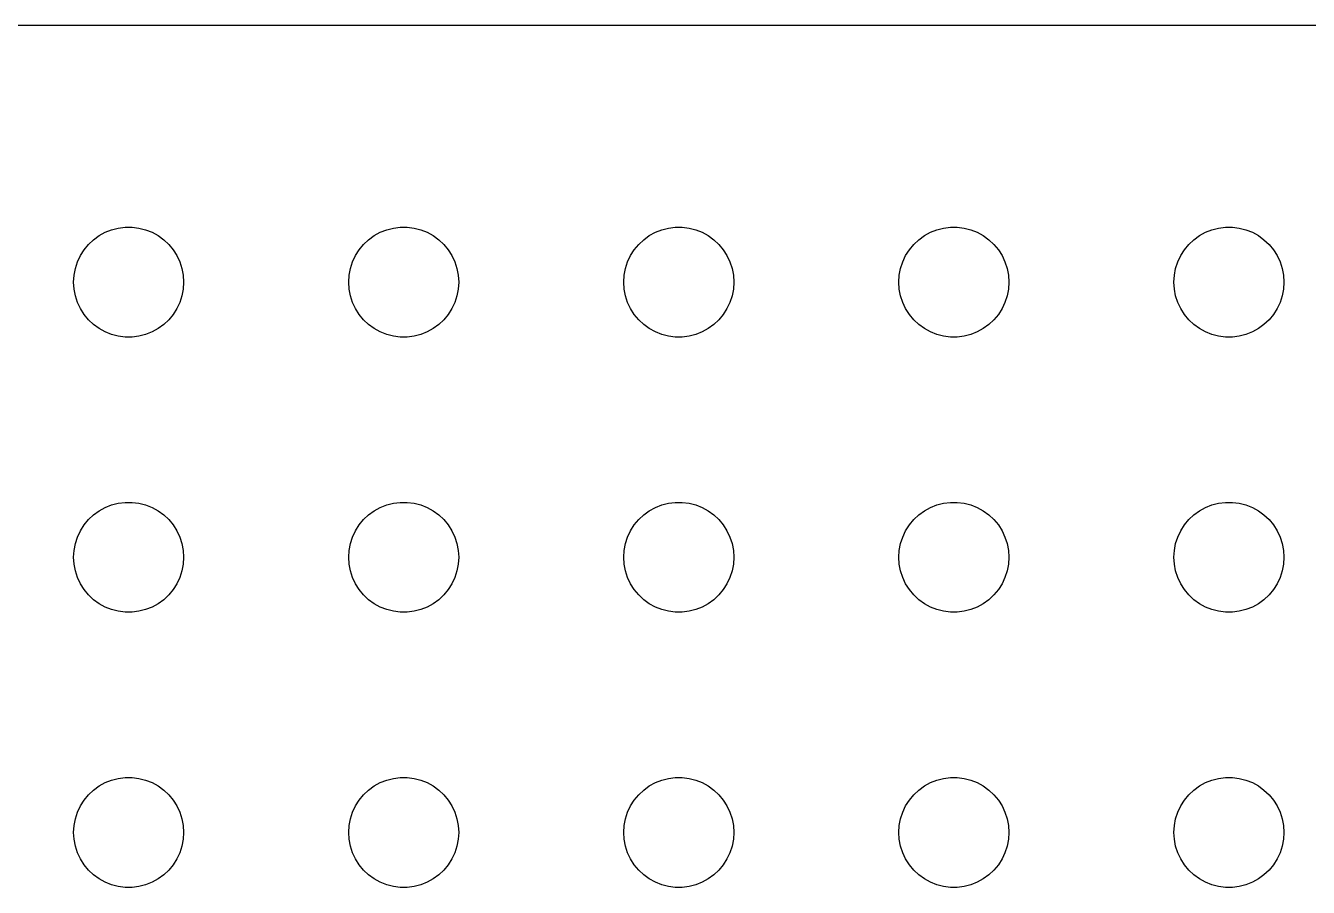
# Model space of a CAD drawing. Header units: metres. Extents: x -134 to 134, y 518 to 1078.
# Drawn here: x -70.31 to -35.33, y 826.5 to 849.99 of the extents above; entities that cross this region are included whole.
import ezdxf

# ---------------------------------------------------------------- set-up
doc = ezdxf.new("R2010")
doc.units = ezdxf.units.M

msp = doc.modelspace()

# ---------------------------------------------------------------- linework, layer by layer
for p, q in [((129.814, 849.99), (-129.814, 849.99)), ((-68.4561, 844.156), (-68.3037, 844.266)), ((-68.3037, 844.266), (-68.1387, 844.357)), ((-68.1387, 844.357), (-67.9635, 844.427)), ((-67.9635, 844.427), (-67.7811, 844.473)), ((-67.7811, 844.473), (-67.5942, 844.497)), ((-67.5942, 844.497), (-67.4058, 844.497)), ((-67.4058, 844.497), (-67.2189, 844.473)), ((-67.2189, 844.473), (-67.0365, 844.427)), ((-67.0365, 844.427), (-66.8613, 844.357)), ((-66.8613, 844.357), (-66.6963, 844.266)), ((-66.6963, 844.266), (-66.5439, 844.156)), ((-60.9561, 844.156), (-60.8037, 844.266)), ((-60.8037, 844.266), (-60.6387, 844.357)), ((-60.6387, 844.357), (-60.4635, 844.427)), ((-60.4635, 844.427), (-60.2811, 844.473)), ((-60.2811, 844.473), (-60.0942, 844.497)), ((-60.0942, 844.497), (-59.9058, 844.497)), ((-59.9058, 844.497), (-59.7189, 844.473)), ((-59.7189, 844.473), (-59.5365, 844.427)), ((-59.5365, 844.427), (-59.3613, 844.357)), ((-59.3613, 844.357), (-59.1963, 844.266)), ((-59.1963, 844.266), (-59.0439, 844.156)), ((-53.4561, 844.156), (-53.3037, 844.266)), ((-53.3037, 844.266), (-53.1387, 844.357)), ((-53.1387, 844.357), (-52.9635, 844.427)), ((-52.9635, 844.427), (-52.7811, 844.473)), ((-52.7811, 844.473), (-52.5942, 844.497)), ((-52.5942, 844.497), (-52.4058, 844.497)), ((-52.4058, 844.497), (-52.2189, 844.473)), ((-52.2189, 844.473), (-52.0365, 844.427)), ((-52.0365, 844.427), (-51.8613, 844.357)), ((-51.8613, 844.357), (-51.6963, 844.266)), ((-51.6963, 844.266), (-51.5439, 844.156)), ((-45.9561, 844.156), (-45.8037, 844.266)), ((-45.8037, 844.266), (-45.6387, 844.357)), ((-45.6387, 844.357), (-45.4635, 844.427)), ((-45.4635, 844.427), (-45.2811, 844.473)), ((-45.2811, 844.473), (-45.0942, 844.497)), ((-45.0942, 844.497), (-44.9058, 844.497)), ((-44.9058, 844.497), (-44.7189, 844.473)), ((-44.7189, 844.473), (-44.5365, 844.427)), ((-44.5365, 844.427), (-44.3613, 844.357)), ((-44.3613, 844.357), (-44.1963, 844.266)), ((-44.1963, 844.266), (-44.0439, 844.156)), ((-38.4561, 844.156), (-38.3037, 844.266)), ((-38.3037, 844.266), (-38.1387, 844.357)), ((-38.1387, 844.357), (-37.9635, 844.427)), ((-37.9635, 844.427), (-37.7811, 844.473)), ((-37.7811, 844.473), (-37.5942, 844.497)), ((-37.5942, 844.497), (-37.4058, 844.497)), ((-37.4058, 844.497), (-37.2189, 844.473)), ((-37.2189, 844.473), (-37.0365, 844.427)), ((-37.0365, 844.427), (-36.8613, 844.357)), ((-36.8613, 844.357), (-36.6963, 844.266)), ((-36.6963, 844.266), (-36.5439, 844.156)), ((-68.7135, 843.882), (-68.5934, 844.027)), ((-68.5934, 844.027), (-68.4561, 844.156)), ((-66.5439, 844.156), (-66.4065, 844.027)), ((-66.4065, 844.027), (-66.2865, 843.882)), ((-61.2135, 843.882), (-61.0934, 844.027)), ((-61.0934, 844.027), (-60.9561, 844.156)), ((-59.0439, 844.156), (-58.9065, 844.027)), ((-58.9065, 844.027), (-58.7865, 843.882)), ((-53.7135, 843.882), (-53.5934, 844.027)), ((-53.5934, 844.027), (-53.4561, 844.156)), ((-51.5439, 844.156), (-51.4065, 844.027)), ((-51.4065, 844.027), (-51.2865, 843.882)), ((-46.2135, 843.882), (-46.0934, 844.027)), ((-46.0934, 844.027), (-45.9561, 844.156)), ((-44.0439, 844.156), (-43.9065, 844.027)), ((-43.9065, 844.027), (-43.7865, 843.882)), ((-38.7135, 843.882), (-38.5934, 844.027)), ((-38.5934, 844.027), (-38.4561, 844.156)), ((-36.5439, 844.156), (-36.4065, 844.027)), ((-36.4065, 844.027), (-36.2865, 843.882)), ((-68.9529, 843.373), (-68.8947, 843.552)), ((-68.8947, 843.552), (-68.8145, 843.723)), ((-68.8145, 843.723), (-68.7135, 843.882)), ((-66.2865, 843.882), (-66.1855, 843.723)), ((-66.1855, 843.723), (-66.1053, 843.552)), ((-66.1053, 843.552), (-66.0471, 843.373)), ((-61.4529, 843.373), (-61.3947, 843.552)), ((-61.3947, 843.552), (-61.3145, 843.723)), ((-61.3145, 843.723), (-61.2135, 843.882)), ((-58.7865, 843.882), (-58.6855, 843.723)), ((-58.6855, 843.723), (-58.6053, 843.552)), ((-58.6053, 843.552), (-58.5471, 843.373)), ((-53.9529, 843.373), (-53.8947, 843.552)), ((-53.8947, 843.552), (-53.8145, 843.723)), ((-53.8145, 843.723), (-53.7135, 843.882)), ((-51.2865, 843.882), (-51.1855, 843.723)), ((-51.1855, 843.723), (-51.1053, 843.552)), ((-51.1053, 843.552), (-51.0471, 843.373)), ((-46.4529, 843.373), (-46.3947, 843.552)), ((-46.3947, 843.552), (-46.3145, 843.723)), ((-46.3145, 843.723), (-46.2135, 843.882)), ((-43.7865, 843.882), (-43.6855, 843.723)), ((-43.6855, 843.723), (-43.6053, 843.552)), ((-43.6053, 843.552), (-43.5471, 843.373)), ((-38.9529, 843.373), (-38.8947, 843.552)), ((-38.8947, 843.552), (-38.8145, 843.723)), ((-38.8145, 843.723), (-38.7135, 843.882)), ((-36.2865, 843.882), (-36.1855, 843.723)), ((-36.1855, 843.723), (-36.1053, 843.552)), ((-36.1053, 843.552), (-36.0471, 843.373)), ((-68.9882, 843.188), (-68.9529, 843.373)), ((-66.0471, 843.373), (-66.0118, 843.188)), ((-61.4882, 843.188), (-61.4529, 843.373)), ((-58.5471, 843.373), (-58.5118, 843.188)), ((-53.9882, 843.188), (-53.9529, 843.373)), ((-51.0471, 843.373), (-51.0118, 843.188)), ((-46.4882, 843.188), (-46.4529, 843.373)), ((-43.5471, 843.373), (-43.5118, 843.188)), ((-38.9882, 843.188), (-38.9529, 843.373)), ((-36.0471, 843.373), (-36.0118, 843.188)), ((-69, 843), (-68.9882, 843.188)), ((-68.9882, 842.812), (-69, 843)), ((-66.0118, 843.188), (-66, 843)), ((-66, 843), (-66.0118, 842.812)), ((-61.5, 843), (-61.4882, 843.188)), ((-61.4882, 842.812), (-61.5, 843)), ((-58.5118, 843.188), (-58.5, 843)), ((-58.5, 843), (-58.5118, 842.812)), ((-54, 843), (-53.9882, 843.188)), ((-53.9882, 842.812), (-54, 843)), ((-51.0118, 843.188), (-51, 843)), ((-51, 843), (-51.0118, 842.812)), ((-46.5, 843), (-46.4882, 843.188)), ((-46.4882, 842.812), (-46.5, 843)), ((-43.5118, 843.188), (-43.5, 843)), ((-43.5, 843), (-43.5118, 842.812)), ((-39, 843), (-38.9882, 843.188)), ((-38.9882, 842.812), (-39, 843)), ((-36.0118, 843.188), (-36, 843)), ((-36, 843), (-36.0118, 842.812)), ((-68.9529, 842.627), (-68.9882, 842.812)), ((-68.8947, 842.448), (-68.9529, 842.627)), ((-66.0471, 842.627), (-66.1053, 842.448)), ((-66.0118, 842.812), (-66.0471, 842.627)), ((-61.4529, 842.627), (-61.4882, 842.812)), ((-61.3947, 842.448), (-61.4529, 842.627)), ((-58.5471, 842.627), (-58.6053, 842.448)), ((-58.5118, 842.812), (-58.5471, 842.627)), ((-53.9529, 842.627), (-53.9882, 842.812)), ((-53.8947, 842.448), (-53.9529, 842.627)), ((-51.0471, 842.627), (-51.1053, 842.448)), ((-51.0118, 842.812), (-51.0471, 842.627)), ((-46.4529, 842.627), (-46.4882, 842.812)), ((-46.3947, 842.448), (-46.4529, 842.627)), ((-43.5471, 842.627), (-43.6053, 842.448)), ((-43.5118, 842.812), (-43.5471, 842.627)), ((-38.9529, 842.627), (-38.9882, 842.812)), ((-38.8947, 842.448), (-38.9529, 842.627)), ((-36.0471, 842.627), (-36.1053, 842.448)), ((-36.0118, 842.812), (-36.0471, 842.627)), ((-68.8145, 842.277), (-68.8947, 842.448)), ((-68.7135, 842.118), (-68.8145, 842.277)), ((-66.1855, 842.277), (-66.2865, 842.118)), ((-66.1053, 842.448), (-66.1855, 842.277)), ((-61.3145, 842.277), (-61.3947, 842.448)), ((-61.2135, 842.118), (-61.3145, 842.277)), ((-58.6855, 842.277), (-58.7865, 842.118)), ((-58.6053, 842.448), (-58.6855, 842.277)), ((-53.8145, 842.277), (-53.8947, 842.448)), ((-53.7135, 842.118), (-53.8145, 842.277)), ((-51.1855, 842.277), (-51.2865, 842.118)), ((-51.1053, 842.448), (-51.1855, 842.277)), ((-46.3145, 842.277), (-46.3947, 842.448)), ((-46.2135, 842.118), (-46.3145, 842.277)), ((-43.6855, 842.277), (-43.7865, 842.118)), ((-43.6053, 842.448), (-43.6855, 842.277)), ((-38.8145, 842.277), (-38.8947, 842.448)), ((-38.7135, 842.118), (-38.8145, 842.277)), ((-36.1855, 842.277), (-36.2865, 842.118)), ((-36.1053, 842.448), (-36.1855, 842.277)), ((-68.5934, 841.973), (-68.7135, 842.118)), ((-68.4561, 841.844), (-68.5934, 841.973)), ((-68.3037, 841.734), (-68.4561, 841.844)), ((-66.5439, 841.844), (-66.6963, 841.734)), ((-66.4065, 841.973), (-66.5439, 841.844)), ((-66.2865, 842.118), (-66.4065, 841.973)), ((-61.0934, 841.973), (-61.2135, 842.118)), ((-60.9561, 841.844), (-61.0934, 841.973)), ((-60.8037, 841.734), (-60.9561, 841.844)), ((-59.0439, 841.844), (-59.1963, 841.734)), ((-58.9065, 841.973), (-59.0439, 841.844)), ((-58.7865, 842.118), (-58.9065, 841.973)), ((-53.5934, 841.973), (-53.7135, 842.118)), ((-53.4561, 841.844), (-53.5934, 841.973)), ((-53.3037, 841.734), (-53.4561, 841.844)), ((-51.5439, 841.844), (-51.6963, 841.734)), ((-51.4065, 841.973), (-51.5439, 841.844)), ((-51.2865, 842.118), (-51.4065, 841.973)), ((-46.0934, 841.973), (-46.2135, 842.118)), ((-45.9561, 841.844), (-46.0934, 841.973)), ((-45.8037, 841.734), (-45.9561, 841.844)), ((-44.0439, 841.844), (-44.1963, 841.734)), ((-43.9065, 841.973), (-44.0439, 841.844)), ((-43.7865, 842.118), (-43.9065, 841.973)), ((-38.5934, 841.973), (-38.7135, 842.118)), ((-38.4561, 841.844), (-38.5934, 841.973)), ((-38.3037, 841.734), (-38.4561, 841.844)), ((-36.5439, 841.844), (-36.6963, 841.734)), ((-36.4065, 841.973), (-36.5439, 841.844)), ((-36.2865, 842.118), (-36.4065, 841.973)), ((-68.1387, 841.643), (-68.3037, 841.734)), ((-67.9635, 841.573), (-68.1387, 841.643)), ((-67.7811, 841.527), (-67.9635, 841.573)), ((-67.5942, 841.503), (-67.7811, 841.527)), ((-67.4058, 841.503), (-67.5942, 841.503)), ((-67.2189, 841.527), (-67.4058, 841.503)), ((-67.0365, 841.573), (-67.2189, 841.527)), ((-66.8613, 841.643), (-67.0365, 841.573)), ((-66.6963, 841.734), (-66.8613, 841.643)), ((-60.6387, 841.643), (-60.8037, 841.734)), ((-60.4635, 841.573), (-60.6387, 841.643)), ((-60.2811, 841.527), (-60.4635, 841.573)), ((-60.0942, 841.503), (-60.2811, 841.527)), ((-59.9058, 841.503), (-60.0942, 841.503)), ((-59.7189, 841.527), (-59.9058, 841.503)), ((-59.5365, 841.573), (-59.7189, 841.527)), ((-59.3613, 841.643), (-59.5365, 841.573)), ((-59.1963, 841.734), (-59.3613, 841.643)), ((-53.1387, 841.643), (-53.3037, 841.734)), ((-52.9635, 841.573), (-53.1387, 841.643)), ((-52.7811, 841.527), (-52.9635, 841.573)), ((-52.5942, 841.503), (-52.7811, 841.527)), ((-52.4058, 841.503), (-52.5942, 841.503)), ((-52.2189, 841.527), (-52.4058, 841.503)), ((-52.0365, 841.573), (-52.2189, 841.527)), ((-51.8613, 841.643), (-52.0365, 841.573)), ((-51.6963, 841.734), (-51.8613, 841.643)), ((-45.6387, 841.643), (-45.8037, 841.734)), ((-45.4635, 841.573), (-45.6387, 841.643)), ((-45.2811, 841.527), (-45.4635, 841.573)), ((-45.0942, 841.503), (-45.2811, 841.527)), ((-44.9058, 841.503), (-45.0942, 841.503)), ((-44.7189, 841.527), (-44.9058, 841.503)), ((-44.5365, 841.573), (-44.7189, 841.527)), ((-44.3613, 841.643), (-44.5365, 841.573)), ((-44.1963, 841.734), (-44.3613, 841.643)), ((-38.1387, 841.643), (-38.3037, 841.734)), ((-37.9635, 841.573), (-38.1387, 841.643)), ((-37.7811, 841.527), (-37.9635, 841.573)), ((-37.5942, 841.503), (-37.7811, 841.527)), ((-37.4058, 841.503), (-37.5942, 841.503)), ((-37.2189, 841.527), (-37.4058, 841.503)), ((-37.0365, 841.573), (-37.2189, 841.527)), ((-36.8613, 841.643), (-37.0365, 841.573)), ((-36.6963, 841.734), (-36.8613, 841.643)), ((-68.1387, 836.857), (-67.9635, 836.927)), ((-67.9635, 836.927), (-67.7811, 836.973)), ((-67.7811, 836.973), (-67.5942, 836.997)), ((-67.5942, 836.997), (-67.4058, 836.997)), ((-67.4058, 836.997), (-67.2189, 836.973)), ((-67.2189, 836.973), (-67.0365, 836.927)), ((-67.0365, 836.927), (-66.8613, 836.857)), ((-60.6387, 836.857), (-60.4635, 836.927)), ((-60.4635, 836.927), (-60.2811, 836.973)), ((-60.2811, 836.973), (-60.0942, 836.997)), ((-60.0942, 836.997), (-59.9058, 836.997)), ((-59.9058, 836.997), (-59.7189, 836.973)), ((-59.7189, 836.973), (-59.5365, 836.927)), ((-59.5365, 836.927), (-59.3613, 836.857)), ((-53.1387, 836.857), (-52.9635, 836.927)), ((-52.9635, 836.927), (-52.7811, 836.973)), ((-52.7811, 836.973), (-52.5942, 836.997)), ((-52.5942, 836.997), (-52.4058, 836.997)), ((-52.4058, 836.997), (-52.2189, 836.973)), ((-52.2189, 836.973), (-52.0365, 836.927)), ((-52.0365, 836.927), (-51.8613, 836.857)), ((-45.6387, 836.857), (-45.4635, 836.927)), ((-45.4635, 836.927), (-45.2811, 836.973)), ((-45.2811, 836.973), (-45.0942, 836.997)), ((-45.0942, 836.997), (-44.9058, 836.997)), ((-44.9058, 836.997), (-44.7189, 836.973)), ((-44.7189, 836.973), (-44.5365, 836.927)), ((-44.5365, 836.927), (-44.3613, 836.857)), ((-38.1387, 836.857), (-37.9635, 836.927)), ((-37.9635, 836.927), (-37.7811, 836.973)), ((-37.7811, 836.973), (-37.5942, 836.997)), ((-37.5942, 836.997), (-37.4058, 836.997)), ((-37.4058, 836.997), (-37.2189, 836.973)), ((-37.2189, 836.973), (-37.0365, 836.927)), ((-37.0365, 836.927), (-36.8613, 836.857)), ((-68.5934, 836.527), (-68.4561, 836.656)), ((-68.4561, 836.656), (-68.3037, 836.766)), ((-68.3037, 836.766), (-68.1387, 836.857)), ((-66.8613, 836.857), (-66.6963, 836.766)), ((-66.6963, 836.766), (-66.5439, 836.656)), ((-66.5439, 836.656), (-66.4065, 836.527)), ((-61.0934, 836.527), (-60.9561, 836.656)), ((-60.9561, 836.656), (-60.8037, 836.766)), ((-60.8037, 836.766), (-60.6387, 836.857)), ((-59.3613, 836.857), (-59.1963, 836.766)), ((-59.1963, 836.766), (-59.0439, 836.656)), ((-59.0439, 836.656), (-58.9065, 836.527)), ((-53.5934, 836.527), (-53.4561, 836.656)), ((-53.4561, 836.656), (-53.3037, 836.766)), ((-53.3037, 836.766), (-53.1387, 836.857)), ((-51.8613, 836.857), (-51.6963, 836.766)), ((-51.6963, 836.766), (-51.5439, 836.656)), ((-51.5439, 836.656), (-51.4065, 836.527)), ((-46.0934, 836.527), (-45.9561, 836.656)), ((-45.9561, 836.656), (-45.8037, 836.766)), ((-45.8037, 836.766), (-45.6387, 836.857)), ((-44.3613, 836.857), (-44.1963, 836.766)), ((-44.1963, 836.766), (-44.0439, 836.656)), ((-44.0439, 836.656), (-43.9065, 836.527)), ((-38.5934, 836.527), (-38.4561, 836.656)), ((-38.4561, 836.656), (-38.3037, 836.766)), ((-38.3037, 836.766), (-38.1387, 836.857)), ((-36.8613, 836.857), (-36.6963, 836.766)), ((-36.6963, 836.766), (-36.5439, 836.656)), ((-36.5439, 836.656), (-36.4065, 836.527)), ((-68.8947, 836.052), (-68.8145, 836.223)), ((-68.8145, 836.223), (-68.7135, 836.382)), ((-68.7135, 836.382), (-68.5934, 836.527)), ((-66.4065, 836.527), (-66.2865, 836.382)), ((-66.2865, 836.382), (-66.1855, 836.223)), ((-66.1855, 836.223), (-66.1053, 836.052)), ((-61.3947, 836.052), (-61.3145, 836.223)), ((-61.3145, 836.223), (-61.2135, 836.382)), ((-61.2135, 836.382), (-61.0934, 836.527)), ((-58.9065, 836.527), (-58.7865, 836.382)), ((-58.7865, 836.382), (-58.6855, 836.223)), ((-58.6855, 836.223), (-58.6053, 836.052)), ((-53.8947, 836.052), (-53.8145, 836.223)), ((-53.8145, 836.223), (-53.7135, 836.382)), ((-53.7135, 836.382), (-53.5934, 836.527)), ((-51.4065, 836.527), (-51.2865, 836.382)), ((-51.2865, 836.382), (-51.1855, 836.223)), ((-51.1855, 836.223), (-51.1053, 836.052)), ((-46.3947, 836.052), (-46.3145, 836.223)), ((-46.3145, 836.223), (-46.2135, 836.382)), ((-46.2135, 836.382), (-46.0934, 836.527)), ((-43.9065, 836.527), (-43.7865, 836.382)), ((-43.7865, 836.382), (-43.6855, 836.223)), ((-43.6855, 836.223), (-43.6053, 836.052)), ((-38.8947, 836.052), (-38.8145, 836.223)), ((-38.8145, 836.223), (-38.7135, 836.382)), ((-38.7135, 836.382), (-38.5934, 836.527)), ((-36.4065, 836.527), (-36.2865, 836.382)), ((-36.2865, 836.382), (-36.1855, 836.223)), ((-36.1855, 836.223), (-36.1053, 836.052)), ((-68.9882, 835.688), (-68.9529, 835.873)), ((-68.9529, 835.873), (-68.8947, 836.052)), ((-66.1053, 836.052), (-66.0471, 835.873)), ((-66.0471, 835.873), (-66.0118, 835.688)), ((-61.4882, 835.688), (-61.4529, 835.873)), ((-61.4529, 835.873), (-61.3947, 836.052)), ((-58.6053, 836.052), (-58.5471, 835.873)), ((-58.5471, 835.873), (-58.5118, 835.688)), ((-53.9882, 835.688), (-53.9529, 835.873)), ((-53.9529, 835.873), (-53.8947, 836.052)), ((-51.1053, 836.052), (-51.0471, 835.873)), ((-51.0471, 835.873), (-51.0118, 835.688)), ((-46.4882, 835.688), (-46.4529, 835.873)), ((-46.4529, 835.873), (-46.3947, 836.052)), ((-43.6053, 836.052), (-43.5471, 835.873)), ((-43.5471, 835.873), (-43.5118, 835.688)), ((-38.9882, 835.688), (-38.9529, 835.873)), ((-38.9529, 835.873), (-38.8947, 836.052)), ((-36.1053, 836.052), (-36.0471, 835.873)), ((-36.0471, 835.873), (-36.0118, 835.688)), ((-69, 835.5), (-68.9882, 835.688)), ((-66.0118, 835.688), (-66, 835.5)), ((-61.5, 835.5), (-61.4882, 835.688)), ((-58.5118, 835.688), (-58.5, 835.5)), ((-54, 835.5), (-53.9882, 835.688)), ((-51.0118, 835.688), (-51, 835.5)), ((-46.5, 835.5), (-46.4882, 835.688)), ((-43.5118, 835.688), (-43.5, 835.5)), ((-39, 835.5), (-38.9882, 835.688)), ((-36.0118, 835.688), (-36, 835.5)), ((-68.9882, 835.312), (-69, 835.5)), ((-68.9529, 835.127), (-68.9882, 835.312)), ((-66.0118, 835.312), (-66.0471, 835.127)), ((-66, 835.5), (-66.0118, 835.312)), ((-61.4882, 835.312), (-61.5, 835.5)), ((-61.4529, 835.127), (-61.4882, 835.312)), ((-58.5118, 835.312), (-58.5471, 835.127)), ((-58.5, 835.5), (-58.5118, 835.312)), ((-53.9882, 835.312), (-54, 835.5)), ((-53.9529, 835.127), (-53.9882, 835.312)), ((-51.0118, 835.312), (-51.0471, 835.127)), ((-51, 835.5), (-51.0118, 835.312)), ((-46.4882, 835.312), (-46.5, 835.5)), ((-46.4529, 835.127), (-46.4882, 835.312)), ((-43.5118, 835.312), (-43.5471, 835.127)), ((-43.5, 835.5), (-43.5118, 835.312)), ((-38.9882, 835.312), (-39, 835.5)), ((-38.9529, 835.127), (-38.9882, 835.312)), ((-36.0118, 835.312), (-36.0471, 835.127)), ((-36, 835.5), (-36.0118, 835.312)), ((-68.8947, 834.948), (-68.9529, 835.127)), ((-68.8145, 834.777), (-68.8947, 834.948)), ((-66.1053, 834.948), (-66.1855, 834.777)), ((-66.0471, 835.127), (-66.1053, 834.948)), ((-61.3947, 834.948), (-61.4529, 835.127)), ((-61.3145, 834.777), (-61.3947, 834.948)), ((-58.6053, 834.948), (-58.6855, 834.777)), ((-58.5471, 835.127), (-58.6053, 834.948)), ((-53.8947, 834.948), (-53.9529, 835.127)), ((-53.8145, 834.777), (-53.8947, 834.948)), ((-51.1053, 834.948), (-51.1855, 834.777)), ((-51.0471, 835.127), (-51.1053, 834.948)), ((-46.3947, 834.948), (-46.4529, 835.127)), ((-46.3145, 834.777), (-46.3947, 834.948)), ((-43.6053, 834.948), (-43.6855, 834.777)), ((-43.5471, 835.127), (-43.6053, 834.948)), ((-38.8947, 834.948), (-38.9529, 835.127)), ((-38.8145, 834.777), (-38.8947, 834.948)), ((-36.1053, 834.948), (-36.1855, 834.777)), ((-36.0471, 835.127), (-36.1053, 834.948)), ((-68.7135, 834.618), (-68.8145, 834.777)), ((-68.5934, 834.473), (-68.7135, 834.618)), ((-68.4561, 834.344), (-68.5934, 834.473)), ((-66.4065, 834.473), (-66.5439, 834.344)), ((-66.2865, 834.618), (-66.4065, 834.473)), ((-66.1855, 834.777), (-66.2865, 834.618)), ((-61.2135, 834.618), (-61.3145, 834.777)), ((-61.0934, 834.473), (-61.2135, 834.618)), ((-60.9561, 834.344), (-61.0934, 834.473)), ((-58.9065, 834.473), (-59.0439, 834.344)), ((-58.7865, 834.618), (-58.9065, 834.473)), ((-58.6855, 834.777), (-58.7865, 834.618)), ((-53.7135, 834.618), (-53.8145, 834.777)), ((-53.5934, 834.473), (-53.7135, 834.618)), ((-53.4561, 834.344), (-53.5934, 834.473)), ((-51.4065, 834.473), (-51.5439, 834.344)), ((-51.2865, 834.618), (-51.4065, 834.473)), ((-51.1855, 834.777), (-51.2865, 834.618)), ((-46.2135, 834.618), (-46.3145, 834.777)), ((-46.0934, 834.473), (-46.2135, 834.618)), ((-45.9561, 834.344), (-46.0934, 834.473)), ((-43.9065, 834.473), (-44.0439, 834.344)), ((-43.7865, 834.618), (-43.9065, 834.473)), ((-43.6855, 834.777), (-43.7865, 834.618)), ((-38.7135, 834.618), (-38.8145, 834.777)), ((-38.5934, 834.473), (-38.7135, 834.618)), ((-38.4561, 834.344), (-38.5934, 834.473)), ((-36.4065, 834.473), (-36.5439, 834.344)), ((-36.2865, 834.618), (-36.4065, 834.473)), ((-36.1855, 834.777), (-36.2865, 834.618)), ((-68.3037, 834.234), (-68.4561, 834.344)), ((-68.1387, 834.143), (-68.3037, 834.234)), ((-67.9635, 834.073), (-68.1387, 834.143)), ((-66.8613, 834.143), (-67.0365, 834.073)), ((-66.6963, 834.234), (-66.8613, 834.143)), ((-66.5439, 834.344), (-66.6963, 834.234)), ((-60.8037, 834.234), (-60.9561, 834.344)), ((-60.6387, 834.143), (-60.8037, 834.234)), ((-60.4635, 834.073), (-60.6387, 834.143)), ((-59.3613, 834.143), (-59.5365, 834.073)), ((-59.1963, 834.234), (-59.3613, 834.143)), ((-59.0439, 834.344), (-59.1963, 834.234)), ((-53.3037, 834.234), (-53.4561, 834.344)), ((-53.1387, 834.143), (-53.3037, 834.234)), ((-52.9635, 834.073), (-53.1387, 834.143)), ((-51.8613, 834.143), (-52.0365, 834.073)), ((-51.6963, 834.234), (-51.8613, 834.143)), ((-51.5439, 834.344), (-51.6963, 834.234)), ((-45.8037, 834.234), (-45.9561, 834.344)), ((-45.6387, 834.143), (-45.8037, 834.234)), ((-45.4635, 834.073), (-45.6387, 834.143)), ((-44.3613, 834.143), (-44.5365, 834.073)), ((-44.1963, 834.234), (-44.3613, 834.143)), ((-44.0439, 834.344), (-44.1963, 834.234)), ((-38.3037, 834.234), (-38.4561, 834.344)), ((-38.1387, 834.143), (-38.3037, 834.234)), ((-37.9635, 834.073), (-38.1387, 834.143)), ((-36.8613, 834.143), (-37.0365, 834.073)), ((-36.6963, 834.234), (-36.8613, 834.143)), ((-36.5439, 834.344), (-36.6963, 834.234)), ((-67.7811, 834.027), (-67.9635, 834.073)), ((-67.5942, 834.003), (-67.7811, 834.027)), ((-67.4058, 834.003), (-67.5942, 834.003)), ((-67.2189, 834.027), (-67.4058, 834.003)), ((-67.0365, 834.073), (-67.2189, 834.027)), ((-60.2811, 834.027), (-60.4635, 834.073)), ((-60.0942, 834.003), (-60.2811, 834.027)), ((-59.9058, 834.003), (-60.0942, 834.003)), ((-59.7189, 834.027), (-59.9058, 834.003)), ((-59.5365, 834.073), (-59.7189, 834.027)), ((-52.7811, 834.027), (-52.9635, 834.073)), ((-52.5942, 834.003), (-52.7811, 834.027)), ((-52.4058, 834.003), (-52.5942, 834.003)), ((-52.2189, 834.027), (-52.4058, 834.003)), ((-52.0365, 834.073), (-52.2189, 834.027)), ((-45.2811, 834.027), (-45.4635, 834.073)), ((-45.0942, 834.003), (-45.2811, 834.027)), ((-44.9058, 834.003), (-45.0942, 834.003)), ((-44.7189, 834.027), (-44.9058, 834.003)), ((-44.5365, 834.073), (-44.7189, 834.027)), ((-37.7811, 834.027), (-37.9635, 834.073)), ((-37.5942, 834.003), (-37.7811, 834.027)), ((-37.4058, 834.003), (-37.5942, 834.003)), ((-37.2189, 834.027), (-37.4058, 834.003)), ((-37.0365, 834.073), (-37.2189, 834.027)), ((-68.4561, 829.156), (-68.3037, 829.266)), ((-68.3037, 829.266), (-68.1387, 829.357)), ((-68.1387, 829.357), (-67.9635, 829.427)), ((-67.9635, 829.427), (-67.7811, 829.473)), ((-67.7811, 829.473), (-67.5942, 829.497)), ((-67.5942, 829.497), (-67.4058, 829.497)), ((-67.4058, 829.497), (-67.2189, 829.473)), ((-67.2189, 829.473), (-67.0365, 829.427)), ((-67.0365, 829.427), (-66.8613, 829.357)), ((-66.8613, 829.357), (-66.6963, 829.266)), ((-66.6963, 829.266), (-66.5439, 829.156)), ((-60.9561, 829.156), (-60.8037, 829.266)), ((-60.8037, 829.266), (-60.6387, 829.357)), ((-60.6387, 829.357), (-60.4635, 829.427)), ((-60.4635, 829.427), (-60.2811, 829.473)), ((-60.2811, 829.473), (-60.0942, 829.497)), ((-60.0942, 829.497), (-59.9058, 829.497)), ((-59.9058, 829.497), (-59.7189, 829.473)), ((-59.7189, 829.473), (-59.5365, 829.427)), ((-59.5365, 829.427), (-59.3613, 829.357)), ((-59.3613, 829.357), (-59.1963, 829.266)), ((-59.1963, 829.266), (-59.0439, 829.156)), ((-53.4561, 829.156), (-53.3037, 829.266)), ((-53.3037, 829.266), (-53.1387, 829.357)), ((-53.1387, 829.357), (-52.9635, 829.427)), ((-52.9635, 829.427), (-52.7811, 829.473)), ((-52.7811, 829.473), (-52.5942, 829.497)), ((-52.5942, 829.497), (-52.4058, 829.497)), ((-52.4058, 829.497), (-52.2189, 829.473)), ((-52.2189, 829.473), (-52.0365, 829.427)), ((-52.0365, 829.427), (-51.8613, 829.357)), ((-51.8613, 829.357), (-51.6963, 829.266)), ((-51.6963, 829.266), (-51.5439, 829.156)), ((-45.9561, 829.156), (-45.8037, 829.266)), ((-45.8037, 829.266), (-45.6387, 829.357)), ((-45.6387, 829.357), (-45.4635, 829.427)), ((-45.4635, 829.427), (-45.2811, 829.473)), ((-45.2811, 829.473), (-45.0942, 829.497)), ((-45.0942, 829.497), (-44.9058, 829.497)), ((-44.9058, 829.497), (-44.7189, 829.473)), ((-44.7189, 829.473), (-44.5365, 829.427)), ((-44.5365, 829.427), (-44.3613, 829.357)), ((-44.3613, 829.357), (-44.1963, 829.266)), ((-44.1963, 829.266), (-44.0439, 829.156)), ((-38.4561, 829.156), (-38.3037, 829.266)), ((-38.3037, 829.266), (-38.1387, 829.357)), ((-38.1387, 829.357), (-37.9635, 829.427)), ((-37.9635, 829.427), (-37.7811, 829.473)), ((-37.7811, 829.473), (-37.5942, 829.497)), ((-37.5942, 829.497), (-37.4058, 829.497)), ((-37.4058, 829.497), (-37.2189, 829.473)), ((-37.2189, 829.473), (-37.0365, 829.427)), ((-37.0365, 829.427), (-36.8613, 829.357)), ((-36.8613, 829.357), (-36.6963, 829.266)), ((-36.6963, 829.266), (-36.5439, 829.156)), ((-68.8145, 828.723), (-68.7135, 828.882)), ((-68.7135, 828.882), (-68.5934, 829.027)), ((-68.5934, 829.027), (-68.4561, 829.156)), ((-66.5439, 829.156), (-66.4065, 829.027)), ((-66.4065, 829.027), (-66.2865, 828.882)), ((-66.2865, 828.882), (-66.1855, 828.723)), ((-61.3145, 828.723), (-61.2135, 828.882)), ((-61.2135, 828.882), (-61.0934, 829.027)), ((-61.0934, 829.027), (-60.9561, 829.156)), ((-59.0439, 829.156), (-58.9065, 829.027)), ((-58.9065, 829.027), (-58.7865, 828.882)), ((-58.7865, 828.882), (-58.6855, 828.723)), ((-53.8145, 828.723), (-53.7135, 828.882)), ((-53.7135, 828.882), (-53.5934, 829.027)), ((-53.5934, 829.027), (-53.4561, 829.156)), ((-51.5439, 829.156), (-51.4065, 829.027)), ((-51.4065, 829.027), (-51.2865, 828.882)), ((-51.2865, 828.882), (-51.1855, 828.723)), ((-46.3145, 828.723), (-46.2135, 828.882)), ((-46.2135, 828.882), (-46.0934, 829.027)), ((-46.0934, 829.027), (-45.9561, 829.156)), ((-44.0439, 829.156), (-43.9065, 829.027)), ((-43.9065, 829.027), (-43.7865, 828.882)), ((-43.7865, 828.882), (-43.6855, 828.723)), ((-38.8145, 828.723), (-38.7135, 828.882)), ((-38.7135, 828.882), (-38.5934, 829.027)), ((-38.5934, 829.027), (-38.4561, 829.156)), ((-36.5439, 829.156), (-36.4065, 829.027)), ((-36.4065, 829.027), (-36.2865, 828.882)), ((-36.2865, 828.882), (-36.1855, 828.723)), ((-68.9529, 828.373), (-68.8947, 828.552)), ((-68.8947, 828.552), (-68.8145, 828.723)), ((-66.1855, 828.723), (-66.1053, 828.552)), ((-66.1053, 828.552), (-66.0471, 828.373)), ((-61.4529, 828.373), (-61.3947, 828.552)), ((-61.3947, 828.552), (-61.3145, 828.723)), ((-58.6855, 828.723), (-58.6053, 828.552)), ((-58.6053, 828.552), (-58.5471, 828.373)), ((-53.9529, 828.373), (-53.8947, 828.552)), ((-53.8947, 828.552), (-53.8145, 828.723)), ((-51.1855, 828.723), (-51.1053, 828.552)), ((-51.1053, 828.552), (-51.0471, 828.373)), ((-46.4529, 828.373), (-46.3947, 828.552)), ((-46.3947, 828.552), (-46.3145, 828.723)), ((-43.6855, 828.723), (-43.6053, 828.552)), ((-43.6053, 828.552), (-43.5471, 828.373)), ((-38.9529, 828.373), (-38.8947, 828.552)), ((-38.8947, 828.552), (-38.8145, 828.723)), ((-36.1855, 828.723), (-36.1053, 828.552)), ((-36.1053, 828.552), (-36.0471, 828.373)), ((-69, 828), (-68.9882, 828.188)), ((-68.9882, 828.188), (-68.9529, 828.373)), ((-66.0471, 828.373), (-66.0118, 828.188)), ((-66.0118, 828.188), (-66, 828)), ((-61.5, 828), (-61.4882, 828.188)), ((-61.4882, 828.188), (-61.4529, 828.373)), ((-58.5471, 828.373), (-58.5118, 828.188)), ((-58.5118, 828.188), (-58.5, 828)), ((-54, 828), (-53.9882, 828.188)), ((-53.9882, 828.188), (-53.9529, 828.373)), ((-51.0471, 828.373), (-51.0118, 828.188)), ((-51.0118, 828.188), (-51, 828)), ((-46.5, 828), (-46.4882, 828.188)), ((-46.4882, 828.188), (-46.4529, 828.373)), ((-43.5471, 828.373), (-43.5118, 828.188)), ((-43.5118, 828.188), (-43.5, 828)), ((-39, 828), (-38.9882, 828.188)), ((-38.9882, 828.188), (-38.9529, 828.373)), ((-36.0471, 828.373), (-36.0118, 828.188)), ((-36.0118, 828.188), (-36, 828)), ((-68.9882, 827.812), (-69, 828)), ((-66, 828), (-66.0118, 827.812)), ((-61.4882, 827.812), (-61.5, 828)), ((-58.5, 828), (-58.5118, 827.812)), ((-53.9882, 827.812), (-54, 828)), ((-51, 828), (-51.0118, 827.812)), ((-46.4882, 827.812), (-46.5, 828)), ((-43.5, 828), (-43.5118, 827.812)), ((-38.9882, 827.812), (-39, 828)), ((-36, 828), (-36.0118, 827.812)), ((-68.9529, 827.627), (-68.9882, 827.812)), ((-68.8947, 827.448), (-68.9529, 827.627)), ((-66.0471, 827.627), (-66.1053, 827.448)), ((-66.0118, 827.812), (-66.0471, 827.627)), ((-61.4529, 827.627), (-61.4882, 827.812)), ((-61.3947, 827.448), (-61.4529, 827.627)), ((-58.5471, 827.627), (-58.6053, 827.448)), ((-58.5118, 827.812), (-58.5471, 827.627)), ((-53.9529, 827.627), (-53.9882, 827.812)), ((-53.8947, 827.448), (-53.9529, 827.627)), ((-51.0471, 827.627), (-51.1053, 827.448)), ((-51.0118, 827.812), (-51.0471, 827.627)), ((-46.4529, 827.627), (-46.4882, 827.812)), ((-46.3947, 827.448), (-46.4529, 827.627)), ((-43.5471, 827.627), (-43.6053, 827.448)), ((-43.5118, 827.812), (-43.5471, 827.627)), ((-38.9529, 827.627), (-38.9882, 827.812)), ((-38.8947, 827.448), (-38.9529, 827.627)), ((-36.0471, 827.627), (-36.1053, 827.448)), ((-36.0118, 827.812), (-36.0471, 827.627)), ((-68.8145, 827.277), (-68.8947, 827.448)), ((-68.7135, 827.118), (-68.8145, 827.277)), ((-68.5934, 826.973), (-68.7135, 827.118)), ((-66.2865, 827.118), (-66.4065, 826.973)), ((-66.1855, 827.277), (-66.2865, 827.118)), ((-66.1053, 827.448), (-66.1855, 827.277)), ((-61.3145, 827.277), (-61.3947, 827.448)), ((-61.2135, 827.118), (-61.3145, 827.277)), ((-61.0934, 826.973), (-61.2135, 827.118)), ((-58.7865, 827.118), (-58.9065, 826.973)), ((-58.6855, 827.277), (-58.7865, 827.118)), ((-58.6053, 827.448), (-58.6855, 827.277)), ((-53.8145, 827.277), (-53.8947, 827.448)), ((-53.7135, 827.118), (-53.8145, 827.277)), ((-53.5934, 826.973), (-53.7135, 827.118)), ((-51.2865, 827.118), (-51.4065, 826.973)), ((-51.1855, 827.277), (-51.2865, 827.118)), ((-51.1053, 827.448), (-51.1855, 827.277)), ((-46.3145, 827.277), (-46.3947, 827.448)), ((-46.2135, 827.118), (-46.3145, 827.277)), ((-46.0934, 826.973), (-46.2135, 827.118)), ((-43.7865, 827.118), (-43.9065, 826.973)), ((-43.6855, 827.277), (-43.7865, 827.118)), ((-43.6053, 827.448), (-43.6855, 827.277)), ((-38.8145, 827.277), (-38.8947, 827.448)), ((-38.7135, 827.118), (-38.8145, 827.277)), ((-38.5934, 826.973), (-38.7135, 827.118)), ((-36.2865, 827.118), (-36.4065, 826.973)), ((-36.1855, 827.277), (-36.2865, 827.118)), ((-36.1053, 827.448), (-36.1855, 827.277)), ((-68.4561, 826.844), (-68.5934, 826.973)), ((-68.3037, 826.734), (-68.4561, 826.844)), ((-66.5439, 826.844), (-66.6963, 826.734)), ((-66.4065, 826.973), (-66.5439, 826.844)), ((-60.9561, 826.844), (-61.0934, 826.973)), ((-60.8037, 826.734), (-60.9561, 826.844)), ((-59.0439, 826.844), (-59.1963, 826.734)), ((-58.9065, 826.973), (-59.0439, 826.844)), ((-53.4561, 826.844), (-53.5934, 826.973)), ((-53.3037, 826.734), (-53.4561, 826.844)), ((-51.5439, 826.844), (-51.6963, 826.734)), ((-51.4065, 826.973), (-51.5439, 826.844)), ((-45.9561, 826.844), (-46.0934, 826.973)), ((-45.8037, 826.734), (-45.9561, 826.844)), ((-44.0439, 826.844), (-44.1963, 826.734)), ((-43.9065, 826.973), (-44.0439, 826.844)), ((-38.4561, 826.844), (-38.5934, 826.973)), ((-38.3037, 826.734), (-38.4561, 826.844)), ((-36.5439, 826.844), (-36.6963, 826.734)), ((-36.4065, 826.973), (-36.5439, 826.844)), ((-68.1387, 826.643), (-68.3037, 826.734)), ((-67.9635, 826.573), (-68.1387, 826.643)), ((-67.7811, 826.527), (-67.9635, 826.573)), ((-67.5942, 826.503), (-67.7811, 826.527)), ((-67.4058, 826.503), (-67.5942, 826.503)), ((-67.2189, 826.527), (-67.4058, 826.503)), ((-67.0365, 826.573), (-67.2189, 826.527)), ((-66.8613, 826.643), (-67.0365, 826.573)), ((-66.6963, 826.734), (-66.8613, 826.643)), ((-60.6387, 826.643), (-60.8037, 826.734)), ((-60.4635, 826.573), (-60.6387, 826.643)), ((-60.2811, 826.527), (-60.4635, 826.573)), ((-60.0942, 826.503), (-60.2811, 826.527)), ((-59.9058, 826.503), (-60.0942, 826.503)), ((-59.7189, 826.527), (-59.9058, 826.503)), ((-59.5365, 826.573), (-59.7189, 826.527)), ((-59.3613, 826.643), (-59.5365, 826.573)), ((-59.1963, 826.734), (-59.3613, 826.643)), ((-53.1387, 826.643), (-53.3037, 826.734)), ((-52.9635, 826.573), (-53.1387, 826.643)), ((-52.7811, 826.527), (-52.9635, 826.573)), ((-52.5942, 826.503), (-52.7811, 826.527)), ((-52.4058, 826.503), (-52.5942, 826.503)), ((-52.2189, 826.527), (-52.4058, 826.503)), ((-52.0365, 826.573), (-52.2189, 826.527)), ((-51.8613, 826.643), (-52.0365, 826.573)), ((-51.6963, 826.734), (-51.8613, 826.643)), ((-45.6387, 826.643), (-45.8037, 826.734)), ((-45.4635, 826.573), (-45.6387, 826.643)), ((-45.2811, 826.527), (-45.4635, 826.573)), ((-45.0942, 826.503), (-45.2811, 826.527)), ((-44.9058, 826.503), (-45.0942, 826.503)), ((-44.7189, 826.527), (-44.9058, 826.503)), ((-44.5365, 826.573), (-44.7189, 826.527)), ((-44.3613, 826.643), (-44.5365, 826.573)), ((-44.1963, 826.734), (-44.3613, 826.643)), ((-38.1387, 826.643), (-38.3037, 826.734)), ((-37.9635, 826.573), (-38.1387, 826.643)), ((-37.7811, 826.527), (-37.9635, 826.573)), ((-37.5942, 826.503), (-37.7811, 826.527)), ((-37.4058, 826.503), (-37.5942, 826.503)), ((-37.2189, 826.527), (-37.4058, 826.503)), ((-37.0365, 826.573), (-37.2189, 826.527)), ((-36.8613, 826.643), (-37.0365, 826.573)), ((-36.6963, 826.734), (-36.8613, 826.643))]:
    msp.add_line(p, q)

doc.saveas('drawing.dxf')
